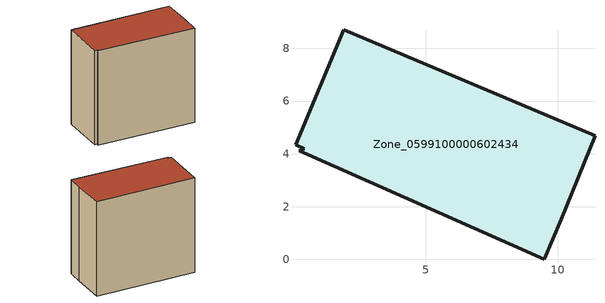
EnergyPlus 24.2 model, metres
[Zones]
Zone_0599100000602434
 floor ground (C_G): 0.2,4.11 0.4,4.2 0.06,4.34 1.88,8.71 11.4,4.69 10.12,1.52 9.48,0 z0
 wall outside (C_F): 11.4,4.69 1.88,8.71 0.06,4.34 0.4,4.2 0.2,4.11 9.48,0 10.12,1.52 11.4,4.69 z0:9.94
 roof outside (C_R): 0.4,4.2 0.2,4.11 9.48,0 10.12,1.52 11.4,4.69 1.88,8.71 0.06,4.34 z9.94
[BUILDING]
Pand.0599100000602434: North Axis=0; Terrain=City; Loads Convergence Tolerance Value=0.04; Temperature Convergence Tolerance Value=0.4; Solar Distribution=FullExterior; Maximum Number of Warmup Days=25; Minimum Number of Warmup Days=1
[Site:Location]
Rotterdam.The.Hague.AP_ZH_NLD Design_Conditions: Latitude=51.96; Longitude=4.45; Time Zone=1; Elevation=-4.5
[SITE:GROUNDTEMPERATURE:BUILDINGSURFACE]
18, 18, 18, 18, 18, 18, 18, 18, 18, 18, 18, 18
[MATERIAL] Thermal Absorptance=0.9; Solar Absorptance=0.7; Visible Absorptance=0.7
Name | Roughness | Thickness | Conductivity | Density | Specific Heat
G.TI.1946 | MediumSmooth | 0.15 | 1 | 540 | 1210
F.TI.1946 | Rough | 0.3 | 0.857143 | 1920 | 840
R.TI.1946 | MediumRough | 0.2 | 0.1 | 1500 | 1000
[CONSTRUCTION]
C_G: G.TI.1946
C_F: F.TI.1946
C_R: R.TI.1946
[ZONE]
Zone_0599100000602434: Type=1; Multiplier=1; Ceiling Height=Autocalculate; Volume=Autocalculate; Floor Area=autocalculate; Part of Total Floor Area=Yes
[ZONEINFILTRATION:DESIGNFLOWRATE]
Infil_Zone_0599100000602434: Zone or ZoneList or Space or SpaceList=Zone_0599100000602434; Schedule=AlwaysOn; Design Flow Rate Calculation Method=Flow/Area; Flow Rate per Floor Area=0.003; Constant Term Coefficient=1; Temperature Term Coefficient=0; Velocity Term Coefficient=0; Velocity Squared Term Coefficient=0
[HVACTEMPLATE:ZONE:IDEALLOADSAIRSYSTEM]
Zone_0599100000602434: Maximum Heating Supply Air Temperature=50; Minimum Cooling Supply Air Temperature=13; Maximum Heating Supply Air Humidity Ratio=0.0156; Minimum Cooling Supply Air Humidity Ratio=0.0077; Heating Limit=NoLimit; Cooling Limit=NoLimit; Dehumidification Control Type=ConstantSensibleHeatRatio; Cooling Sensible Heat Ratio=0.7; Dehumidification Setpoint=60; Humidification Control Type=None; Humidification Setpoint=30; Outdoor Air Method=None; Outdoor Air Flow Rate per Person=0.00944; Outdoor Air Flow Rate per Zone Floor Area=0; Outdoor Air Flow Rate per Zone=0; Demand Controlled Ventilation Type=None; Outdoor Air Economizer Type=NoEconomizer; Heat Recovery Type=None; Sensible Heat Recovery Effectiveness=0.7; Latent Heat Recovery Effectiveness=0.65
[ZONECONTROL:THERMOSTAT]
ThermostatControl_Zone_0599100000602434: Zone or ZoneList=Zone_0599100000602434; Control Type Schedule=DualSetpointControlType; Control 1=Thermostat_Zone_0599100000602434; Temperature Difference Between Cutout And Setpoint=0
[THERMOSTATSETPOINT:DUALSETPOINT]
Thermostat_Zone_0599100000602434: Heating Setpoint Temperature Schedule=HeatingSetpoint_Zone_0599100000602434; Cooling Setpoint Temperature Schedule=CoolingSetpoint_Zone_0599100000602434
[SCHEDULE:COMPACT]
HeatingSetpoint_Zone_0599100000602434: Through: 12/31, For: AllDays, Until: 24:00, 21
CoolingSetpoint_Zone_0599100000602434: Through: 12/31, For: AllDays, Until: 24:00, 24
DualSetpointControlType: Through: 12/31, For: AllDays, Until: 24:00, 4
AlwaysOn: Through: 12/31, For: AllDays, Until: 24:00, 1
